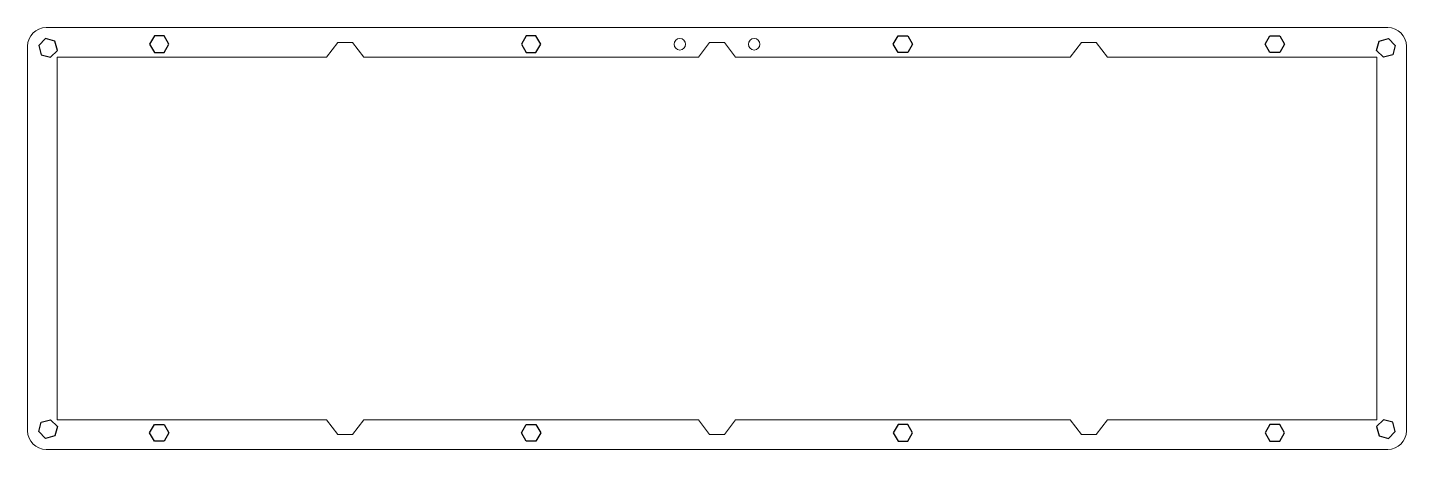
# Model space of a CAD drawing. Header units: millimetres. Extents: x 0 to 371, y 0 to 114.
import ezdxf

# ---------------------------------------------------------------- set-up
doc = ezdxf.new("R2010")
doc.units = ezdxf.units.MM
doc.header["$MEASUREMENT"] = 0

msp = doc.modelspace()

# ---------------------------------------------------------------- linework, layer by layer
at = {"lineweight": 0}
for p, q in [((365.78, 113.6), (5, 113.6)), ((0, 108.6), (0, 5)), ((80.39, 105.6), (83.39, 109.6)), ((83.39, 109.6), (87.39, 109.6)), ((90.39, 105.6), (87.39, 109.6)), ((180.39, 105.6), (183.39, 109.6)), ((183.39, 109.6), (187.39, 109.6)), ((190.39, 105.6), (187.39, 109.6)), ((280.39, 105.6), (283.39, 109.6)), ((283.39, 109.6), (287.39, 109.6)), ((290.39, 105.6), (287.39, 109.6)), ((370.78, 108.6), (370.78, 5)), ((8, 8), (8, 105.6)), ((8, 105.6), (80.39, 105.6)), ((90.39, 105.6), (180.39, 105.6)), ((280.39, 105.6), (190.39, 105.6)), ((362.78, 105.6), (290.39, 105.6)), ((362.78, 8), (362.78, 105.6)), ((8, 8), (80.39, 8)), ((80.39, 8), (83.39, 4)), ((90.39, 8), (87.39, 4)), ((90.39, 8), (180.39, 8)), ((180.39, 8), (183.39, 4)), ((190.39, 8), (187.39, 4)), ((280.39, 8), (190.39, 8)), ((280.39, 8), (283.39, 4)), ((290.39, 8), (287.39, 4)), ((362.78, 8), (290.39, 8)), ((83.39, 4), (87.39, 4)), ((183.39, 4), (187.39, 4)), ((283.39, 4), (287.39, 4)), ((365.78, 0), (5, 0))]:
    msp.add_line(p, q, dxfattribs=at)
for points in [[(36.69, 111.35), (34.09, 111.35), (32.79, 109.1), (34.09, 106.85), (36.69, 106.85), (37.99, 109.1)], [(136.69, 111.35), (134.09, 111.35), (132.79, 109.1), (134.09, 106.85), (136.69, 106.85), (137.99, 109.1)], [(234.09, 111.35), (236.69, 111.35), (237.99, 109.1), (236.69, 106.85), (234.09, 106.85), (232.79, 109.1)], [(334.09, 111.35), (336.69, 111.35), (337.99, 109.1), (336.69, 106.85), (334.09, 106.85), (332.79, 109.1)], [(4.83, 110.61), (2.99, 108.77), (3.66, 106.26), (6.17, 105.59), (8.01, 107.43), (7.34, 109.94)], [(365.95, 110.61), (367.78, 108.77), (367.11, 106.26), (364.6, 105.59), (362.77, 107.43), (363.44, 109.94)], [(4.83, 2.99), (2.99, 4.83), (3.66, 7.34), (6.17, 8.01), (8.01, 6.17), (7.34, 3.66)], [(365.95, 2.99), (367.78, 4.83), (367.11, 7.34), (364.6, 8.01), (362.77, 6.17), (363.44, 3.66)], [(36.69, 2.25), (34.09, 2.25), (32.79, 4.5), (34.09, 6.75), (36.69, 6.75), (37.99, 4.5)], [(136.69, 2.25), (134.09, 2.25), (132.79, 4.5), (134.09, 6.75), (136.69, 6.75), (137.99, 4.5)], [(234.09, 2.25), (236.69, 2.25), (237.99, 4.5), (236.69, 6.75), (234.09, 6.75), (232.79, 4.5)], [(334.09, 2.25), (336.69, 2.25), (337.99, 4.5), (336.69, 6.75), (334.09, 6.75), (332.79, 4.5)]]:
    msp.add_lwpolyline(points, close=True)
for centre in [(175.39, 109.1), (195.39, 109.1)]:
    msp.add_circle(centre, 1.55, dxfattribs=at)
for centre, start, end in [((5, 108.6), 90, 180), ((365.78, 108.6), 0, 90), ((5, 5), 180, 270), ((365.78, 5), 270, 0)]:
    msp.add_arc(centre, 5, start, end, dxfattribs=at)

doc.saveas('drawing.dxf')
